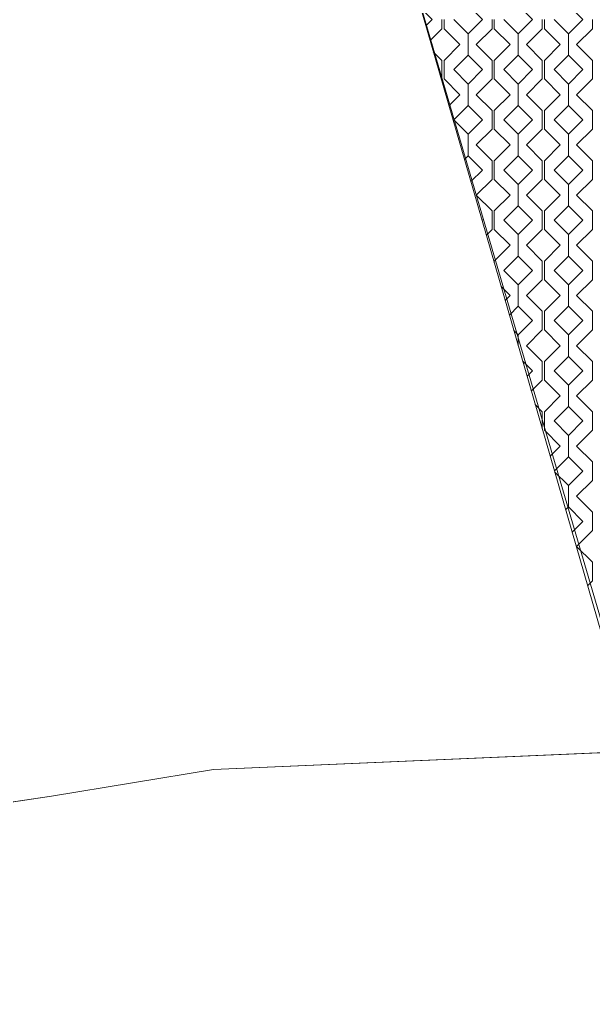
# Model space of a CAD drawing. Header units: millimetres. Extents: x -20794 to 71174, y -103753 to 30644.
# Drawn here: x -12647 to -8833, y 9197 to 15667 of the extents above; entities that cross this region are included whole.
import ezdxf

# ---------------------------------------------------------------- set-up
doc = ezdxf.new("R2010")
doc.units = ezdxf.units.MM
doc.header["$MEASUREMENT"] = 0
doc.layers.add('Местность - Рельеф', color=7, linetype='Continuous')
doc.layers.add('Местность - Рельеф_Ном._пера__1', color=7, linetype='Continuous', lineweight=13)
doc.layers.add('Местность - Рельеф_Ном._пера__102', color=7, linetype='Continuous', lineweight=5, true_color=0xcccccc)

# ---------------------------------------------------------------- blocks, each defined once
blk = doc.blocks.new('*X1')
at = {"layer": 'Местность - Рельеф_Ном._пера__102', "color": 254, "linetype": 'Continuous', "lineweight": 5, "true_color": 0xcccccc}
for p, q in [((-9982.045292, 15744.136064), (-9904.5602, 15666.651)), ((-9666.656835, 15762.0806), (-9571.2272, 15666.651)), ((-9333.323835, 15762.0806), (-9237.8942, 15666.651)), ((-8999.990835, 15762.0806), (-8904.5612, 15666.651)), ((-9904.5604, 15666.651), (-9947.303823, 15623.907845)), ((-9840.421, 15666.651), (-9840.421, 15604.907)), ((-9826.226, 15666.651), (-9826.226, 15604.907)), ((-9666.657, 15571.222), (-9762.086, 15666.651)), ((-9571.2274, 15666.651), (-9666.657, 15571.222)), ((-9507.088, 15666.651), (-9507.088, 15604.907)), ((-9492.893, 15666.651), (-9492.893, 15604.907)), ((-9333.324, 15571.222), (-9428.753, 15666.651)), ((-9237.8944, 15666.651), (-9333.324, 15571.222)), ((-9173.755, 15666.651), (-9173.755, 15604.907)), ((-9159.56, 15666.651), (-9159.56, 15604.907)), ((-8999.991, 15571.222), (-9095.42, 15666.651)), ((-8904.5614, 15666.651), (-8999.991, 15571.222)), ((-8840.422, 15666.651), (-8840.422, 15604.907)), ((-9840.421, 15604.907), (-9919.082943, 15526.245132)), ((-9721.304, 15499.985), (-9826.226, 15604.907)), ((-9507.088, 15604.907), (-9612.0101, 15499.985)), ((-9387.971, 15499.985), (-9492.893, 15604.907)), ((-9173.755, 15604.907), (-9278.6771, 15499.985)), ((-9054.638, 15499.985), (-9159.56, 15604.907)), ((-8840.422, 15604.907), (-8945.3441, 15499.985)), ((-9666.657, 15428.7476), (-9666.657, 15571.222)), ((-9666.656835, 15571.222), (-9666.656835, 15428.7476)), ((-9333.324, 15428.7476), (-9333.324, 15571.222)), ((-9333.323835, 15571.222), (-9333.323835, 15428.7476)), ((-8999.991, 15428.7476), (-8999.991, 15571.222)), ((-8999.990835, 15571.222), (-8999.990835, 15428.7476)), ((-9826.226, 15395.0625), (-9721.304, 15499.985)), ((-9612.0101, 15499.985), (-9507.088, 15395.0625)), ((-9492.893, 15395.0625), (-9387.971, 15499.985)), ((-9278.6771, 15499.985), (-9173.755, 15395.0625)), ((-9159.56, 15395.0625), (-9054.638, 15499.985)), ((-8945.3441, 15499.985), (-8840.422, 15395.0625)), ((-9897.738837, 15452.380556), (-9840.421, 15395.0625)), ((-9762.086, 15333.318165), (-9666.657, 15428.7478)), ((-9666.656835, 15428.7476), (-9571.2272, 15333.318)), ((-9428.753, 15333.318165), (-9333.324, 15428.7478)), ((-9333.323835, 15428.7476), (-9237.8942, 15333.318)), ((-9095.42, 15333.318165), (-8999.991, 15428.7478)), ((-8999.990835, 15428.7476), (-8904.5612, 15333.318)), ((-9840.421, 15395.0625), (-9840.421, 15333.318)), ((-9840.421, 15333.318), (-9840.421, 15271.574)), ((-9826.226, 15395.0625), (-9826.226, 15333.318)), ((-9826.226, 15333.318), (-9826.226, 15271.574)), ((-9666.657, 15237.889), (-9762.086, 15333.318)), ((-9571.2274, 15333.318), (-9666.657, 15237.889)), ((-9507.088, 15395.0625), (-9507.088, 15333.318)), ((-9507.088, 15333.318), (-9507.088, 15271.574)), ((-9492.893, 15395.0625), (-9492.893, 15333.318)), ((-9492.893, 15333.318), (-9492.893, 15271.574)), ((-9333.324, 15237.889), (-9428.753, 15333.318)), ((-9237.8944, 15333.318), (-9333.324, 15237.889)), ((-9173.755, 15395.0625), (-9173.755, 15333.318)), ((-9173.755, 15333.318), (-9173.755, 15271.574)), ((-9159.56, 15395.0625), (-9159.56, 15333.318)), ((-9159.56, 15333.318), (-9159.56, 15271.574)), ((-8999.991, 15237.889), (-9095.42, 15333.318)), ((-8904.5614, 15333.318), (-8999.991, 15237.889)), ((-8840.422, 15395.0625), (-8840.422, 15333.318)), ((-8840.422, 15333.318), (-8840.422, 15271.574)), ((-9840.421, 15271.574), (-9844.355552, 15267.639452)), ((-9721.304, 15166.652), (-9826.226, 15271.574)), ((-9507.088, 15271.574), (-9612.0101, 15166.652)), ((-9387.971, 15166.652), (-9492.893, 15271.574)), ((-9173.755, 15271.574), (-9278.6771, 15166.652)), ((-9054.638, 15166.652), (-9159.56, 15271.574)), ((-8840.422, 15271.574), (-8945.3441, 15166.652)), ((-9666.657, 15095.4146), (-9666.657, 15237.889)), ((-9666.656835, 15237.889), (-9666.656835, 15095.4146)), ((-9333.324, 15095.4146), (-9333.324, 15237.889)), ((-9333.323835, 15237.889), (-9333.323835, 15095.4146)), ((-8999.991, 15095.4146), (-8999.991, 15237.889)), ((-8999.990835, 15237.889), (-8999.990835, 15095.4146)), ((-9794.129883, 15093.82577), (-9721.304, 15166.652)), ((-9612.0101, 15166.652), (-9507.088, 15061.7295)), ((-9492.893, 15061.7295), (-9387.971, 15166.652)), ((-9278.6771, 15166.652), (-9173.755, 15061.7295)), ((-9159.56, 15061.7295), (-9054.638, 15166.652)), ((-8945.3441, 15166.652), (-8840.422, 15061.7295)), ((-9762.086, 14999.985165), (-9666.657, 15095.4148)), ((-9666.656835, 15095.4146), (-9571.2272, 14999.985)), ((-9428.753, 14999.985165), (-9333.324, 15095.4148)), ((-9333.323835, 15095.4146), (-9237.8942, 14999.985)), ((-9095.42, 14999.985165), (-8999.991, 15095.4148)), ((-8999.990835, 15095.4146), (-8904.5612, 14999.985)), ((-9507.088, 15061.7295), (-9507.088, 14999.985)), ((-9492.893, 15061.7295), (-9492.893, 14999.985)), ((-9173.755, 15061.7295), (-9173.755, 14999.985)), ((-9159.56, 15061.7295), (-9159.56, 14999.985)), ((-8840.422, 15061.7295), (-8840.422, 14999.985)), ((-9666.657, 14904.556), (-9762.086, 14999.985)), ((-9571.2274, 14999.985), (-9666.657, 14904.556)), ((-9507.088, 14999.985), (-9507.088, 14938.241)), ((-9492.893, 14999.985), (-9492.893, 14938.241)), ((-9333.324, 14904.556), (-9428.753, 14999.985)), ((-9237.8944, 14999.985), (-9333.324, 14904.556)), ((-9173.755, 14999.985), (-9173.755, 14938.241)), ((-9159.56, 14999.985), (-9159.56, 14938.241)), ((-8999.991, 14904.556), (-9095.42, 14999.985)), ((-8904.5614, 14999.985), (-8999.991, 14904.556)), ((-8840.422, 14999.985), (-8840.422, 14938.241)), ((-9666.657, 14762.0816), (-9666.657, 14904.556)), ((-9666.656835, 14904.556), (-9666.656835, 14762.0816)), ((-9507.088, 14938.241), (-9612.0101, 14833.319)), ((-9387.971, 14833.319), (-9492.893, 14938.241)), ((-9333.324, 14762.0816), (-9333.324, 14904.556)), ((-9333.323835, 14904.556), (-9333.323835, 14762.0816)), ((-9173.755, 14938.241), (-9278.6771, 14833.319)), ((-9054.638, 14833.319), (-9159.56, 14938.241)), ((-8999.991, 14762.0816), (-8999.991, 14904.556)), ((-8999.990835, 14904.556), (-8999.990835, 14762.0816)), ((-8840.422, 14938.241), (-8945.3441, 14833.319)), ((-9612.0101, 14833.319), (-9507.088, 14728.3965)), ((-9492.893, 14728.3965), (-9387.971, 14833.319)), ((-9278.6771, 14833.319), (-9173.755, 14728.3965)), ((-9159.56, 14728.3965), (-9054.638, 14833.319)), ((-8945.3441, 14833.319), (-8840.422, 14728.3965)), ((-9691.181533, 14737.557104), (-9666.657, 14762.0818)), ((-9666.656835, 14762.0816), (-9571.2272, 14666.652)), ((-9428.753, 14666.652165), (-9333.324, 14762.0818)), ((-9333.323835, 14762.0816), (-9237.8942, 14666.652)), ((-9095.42, 14666.652165), (-8999.991, 14762.0818)), ((-8999.990835, 14762.0816), (-8904.5612, 14666.652)), ((-9507.088, 14728.3965), (-9507.088, 14666.652)), ((-9492.893, 14728.3965), (-9492.893, 14666.652)), ((-9173.755, 14728.3965), (-9173.755, 14666.652)), ((-9159.56, 14728.3965), (-9159.56, 14666.652)), ((-8840.422, 14728.3965), (-8840.422, 14666.652)), ((-9571.2274, 14666.652), (-9648.394369, 14589.485516)), ((-9507.088, 14666.652), (-9507.088, 14604.908)), ((-9492.893, 14666.652), (-9492.893, 14604.908)), ((-9333.324, 14571.223), (-9428.753, 14666.652)), ((-9237.8944, 14666.652), (-9333.324, 14571.223)), ((-9173.755, 14666.652), (-9173.755, 14604.908)), ((-9159.56, 14666.652), (-9159.56, 14604.908)), ((-8999.991, 14571.223), (-9095.42, 14666.652)), ((-8904.5614, 14666.652), (-8999.991, 14571.223)), ((-8840.422, 14666.652), (-8840.422, 14604.908)), ((-9507.088, 14604.908), (-9612.0101, 14499.986)), ((-9387.971, 14499.986), (-9492.893, 14604.908)), ((-9333.324, 14428.7486), (-9333.324, 14571.223)), ((-9333.323835, 14571.223), (-9333.323835, 14428.7486)), ((-9173.755, 14604.908), (-9278.6771, 14499.986)), ((-9054.638, 14499.986), (-9159.56, 14604.908)), ((-8999.991, 14428.7486), (-8999.991, 14571.223)), ((-8999.990835, 14571.223), (-8999.990835, 14428.7486)), ((-8840.422, 14604.908), (-8945.3441, 14499.986)), ((-9612.0101, 14499.986), (-9507.088, 14395.0635)), ((-9492.893, 14395.0635), (-9387.971, 14499.986)), ((-9278.6771, 14499.986), (-9173.755, 14395.0635)), ((-9159.56, 14395.0635), (-9054.638, 14499.986)), ((-8945.3441, 14499.986), (-8840.422, 14395.0635)), ((-9428.753, 14333.319165), (-9333.324, 14428.7488)), ((-9333.323835, 14428.7486), (-9237.8942, 14333.319)), ((-9095.42, 14333.319165), (-8999.991, 14428.7488)), ((-8999.990835, 14428.7486), (-8904.5612, 14333.319)), ((-9507.088, 14395.0635), (-9507.088, 14333.319)), ((-9492.893, 14395.0635), (-9492.893, 14333.319)), ((-9173.755, 14395.0635), (-9173.755, 14333.319)), ((-9159.56, 14395.0635), (-9159.56, 14333.319)), ((-8840.422, 14395.0635), (-8840.422, 14333.319)), ((-9575.649758, 14337.741557), (-9571.2272, 14333.319)), ((-9571.2274, 14333.319), (-9573.666888, 14330.879527)), ((-9507.088, 14333.319), (-9507.088, 14271.575)), ((-9492.893, 14333.319), (-9492.893, 14271.575)), ((-9333.324, 14237.89), (-9428.753, 14333.319)), ((-9237.8944, 14333.319), (-9333.324, 14237.89)), ((-9173.755, 14333.319), (-9173.755, 14271.575)), ((-9159.56, 14333.319), (-9159.56, 14271.575)), ((-8999.991, 14237.89), (-9095.42, 14333.319)), ((-8904.5614, 14333.319), (-8999.991, 14237.89)), ((-8840.422, 14333.319), (-8840.422, 14271.575)), ((-9507.088, 14271.575), (-9545.446056, 14233.21698)), ((-9387.971, 14166.653), (-9492.893, 14271.575)), ((-9333.324, 14095.4156), (-9333.324, 14237.89)), ((-9333.323835, 14237.89), (-9333.323835, 14095.4156)), ((-9173.755, 14271.575), (-9278.6771, 14166.653)), ((-9054.638, 14166.653), (-9159.56, 14271.575)), ((-8999.991, 14095.4156), (-8999.991, 14237.89)), ((-8999.990835, 14237.89), (-8999.990835, 14095.4156)), ((-8840.422, 14271.575), (-8945.3441, 14166.653)), ((-9492.893, 14061.7305), (-9387.971, 14166.653)), ((-9278.6771, 14166.653), (-9173.755, 14061.7305)), ((-9159.56, 14061.7305), (-9054.638, 14166.653)), ((-8945.3441, 14166.653), (-8840.422, 14061.7305)), ((-9492.893, 14061.7305), (-9492.893, 14051.349014)), ((-9428.753, 13999.986165), (-9333.324, 14095.4158)), ((-9333.323835, 14095.4156), (-9237.8942, 13999.986)), ((-9173.755, 14061.7305), (-9173.755, 13999.986)), ((-9159.56, 14061.7305), (-9159.56, 13999.986)), ((-9095.42, 13999.986165), (-8999.991, 14095.4158)), ((-8999.990835, 14095.4156), (-8904.5612, 13999.986)), ((-8840.422, 14061.7305), (-8840.422, 13999.986)), ((-9333.324, 13904.557), (-9428.753, 13999.986)), ((-9237.8944, 13999.986), (-9333.324, 13904.557)), ((-9173.755, 13999.986), (-9173.755, 13938.242)), ((-9159.56, 13999.986), (-9159.56, 13938.242)), ((-8999.991, 13904.557), (-9095.42, 13999.986)), ((-8904.5614, 13999.986), (-8999.991, 13904.557)), ((-8840.422, 13999.986), (-8840.422, 13938.242)), ((-9173.755, 13938.242), (-9278.6771, 13833.32)), ((-9054.638, 13833.32), (-9159.56, 13938.242)), ((-8840.422, 13938.242), (-8945.3441, 13833.32)), ((-9387.971, 13833.32), (-9446.926768, 13892.275768)), ((-9333.324, 13762.0826), (-9333.324, 13904.557)), ((-9333.323835, 13904.557), (-9333.323835, 13762.0826)), ((-8999.991, 13762.0826), (-8999.991, 13904.557)), ((-8999.990835, 13904.557), (-8999.990835, 13762.0826)), ((-9420.493048, 13800.797797), (-9387.971, 13833.32)), ((-9278.6771, 13833.32), (-9173.755, 13728.3975)), ((-9159.56, 13728.3975), (-9054.638, 13833.32)), ((-8945.3441, 13833.32), (-8840.422, 13728.3975)), ((-9392.271978, 13703.134429), (-9333.324, 13762.0828)), ((-9333.323835, 13762.0826), (-9237.8942, 13666.653)), ((-9173.755, 13728.3975), (-9173.755, 13666.653)), ((-9159.56, 13728.3975), (-9159.56, 13666.653)), ((-9095.42, 13666.653165), (-8999.991, 13762.0828)), ((-8999.990835, 13762.0826), (-8904.5612, 13666.653)), ((-8840.422, 13728.3975), (-8840.422, 13666.653)), ((-9237.8944, 13666.653), (-9333.324, 13571.224)), ((-9173.755, 13666.653), (-9173.755, 13604.909)), ((-9159.56, 13666.653), (-9159.56, 13604.909)), ((-8999.991, 13571.224), (-9095.42, 13666.653)), ((-8904.5614, 13666.653), (-8999.991, 13571.224)), ((-8840.422, 13666.653), (-8840.422, 13604.909)), ((-9333.324, 13571.224), (-9362.620334, 13600.520334)), ((-9173.755, 13604.909), (-9278.6771, 13499.987)), ((-9054.638, 13499.987), (-9159.56, 13604.909)), ((-8840.422, 13604.909), (-8945.3441, 13499.987)), ((-9333.324, 13499.135846), (-9333.324, 13571.224)), ((-9333.323835, 13571.224), (-9333.323835, 13499.135275)), ((-8999.991, 13428.7496), (-8999.991, 13571.224)), ((-8999.990835, 13571.224), (-8999.990835, 13428.7496)), ((-9278.6771, 13499.987), (-9173.755, 13395.0645)), ((-9159.56, 13395.0645), (-9054.638, 13499.987)), ((-8945.3441, 13499.987), (-8840.422, 13395.0645)), ((-9304.719386, 13400.145161), (-9237.8942, 13333.32)), ((-9173.755, 13395.0645), (-9173.755, 13333.32)), ((-9159.56, 13395.0645), (-9159.56, 13333.32)), ((-9095.42, 13333.320165), (-8999.991, 13428.7498)), ((-8999.990835, 13428.7496), (-8904.5612, 13333.32)), ((-8840.422, 13395.0645), (-8840.422, 13333.32)), ((-9237.8944, 13333.32), (-9274.757434, 13296.457198)), ((-9173.755, 13333.32), (-9173.755, 13271.576)), ((-9159.56, 13333.32), (-9159.56, 13271.576)), ((-8999.991, 13237.891), (-9095.42, 13333.32)), ((-8904.5614, 13333.32), (-8999.991, 13237.891)), ((-8840.422, 13333.32), (-8840.422, 13271.576)), ((-9173.755, 13271.576), (-9246.536561, 13198.794509)), ((-9054.638, 13166.654), (-9159.56, 13271.576)), ((-8840.422, 13271.576), (-8945.3441, 13166.654)), ((-8999.991, 13095.4166), (-8999.991, 13237.891)), ((-8999.990835, 13237.891), (-8999.990835, 13095.4166)), ((-9159.56, 13061.7315), (-9054.638, 13166.654)), ((-8945.3441, 13166.654), (-8840.422, 13061.7315)), ((-9220.412913, 13108.38959), (-9173.755, 13061.7315)), ((-9095.42, 12999.987165), (-8999.991, 13095.4168)), ((-8999.990835, 13095.4166), (-8904.5612, 12999.987)), ((-9173.755, 13061.7315), (-9173.755, 12999.987)), ((-9159.56, 13061.7315), (-9159.56, 12999.987)), ((-8840.422, 13061.7315), (-8840.422, 12999.987)), ((-9173.755, 12999.987), (-9173.755, 12946.922678)), ((-9159.56, 12999.987), (-9159.56, 12938.243)), ((-8999.991, 12904.558), (-9095.42, 12999.987)), ((-8904.5614, 12999.987), (-8999.991, 12904.558)), ((-8840.422, 12999.987), (-8840.422, 12938.243)), ((-9054.638, 12833.321), (-9159.56, 12938.243)), ((-8999.991, 12762.0836), (-8999.991, 12904.558)), ((-8999.990835, 12904.558), (-8999.990835, 12762.0836)), ((-8840.422, 12938.243), (-8945.3441, 12833.321)), ((-9121.583508, 12766.375173), (-9054.638, 12833.321)), ((-8945.3441, 12833.321), (-8840.422, 12728.3985)), ((-9093.362424, 12668.711754), (-8999.991, 12762.0838)), ((-8999.990835, 12762.0836), (-8904.5612, 12666.654)), ((-8840.422, 12728.3985), (-8840.422, 12666.654)), ((-8999.991, 12571.225), (-9091.689971, 12662.923971)), ((-8904.5614, 12666.654), (-8999.991, 12571.225)), ((-8840.422, 12666.654), (-8840.422, 12604.91)), ((-8999.991, 12428.7506), (-8999.991, 12571.225)), ((-8999.990835, 12571.225), (-8999.990835, 12428.7506)), ((-8840.422, 12604.91), (-8945.3441, 12499.988)), ((-8945.3441, 12499.988), (-8840.422, 12395.0655)), ((-9018.63516, 12410.106516), (-8999.991, 12428.7508)), ((-8999.990835, 12428.7506), (-8904.5612, 12333.321)), ((-8840.422, 12395.0655), (-8840.422, 12333.321)), ((-8904.5614, 12333.321), (-8975.847979, 12262.034869)), ((-8840.422, 12333.321), (-8840.422, 12271.577)), ((-8840.422, 12271.577), (-8945.3441, 12166.655)), ((-8945.3441, 12166.655), (-8840.422, 12061.7325)), ((-8840.422, 12061.7325), (-8840.422, 11999.988)), ((-8840.422, 11999.988), (-8840.422, 11938.244)), ((-8840.422, 11938.244), (-8872.899673, 11905.766358))]:
    blk.add_line(p, q, dxfattribs=at)

msp = doc.modelspace()

# ---------------------------------------------------------------- linework, layer by layer
at = {"layer": 'Местность - Рельеф_Ном._пера__1', "color": 7, "linetype": 'Continuous', "lineweight": 13}
for p, q in [((-10298.8, 16839.3), (-8700.5, 11395.2)), ((-11357.6, 10685.7), (-8555.3, 10806.7)), ((-12434.9, 10507.3), (-11357.6, 10685.7)), ((-15472.7, 10059), (-12434.9, 10507.3))]:
    msp.add_line(p, q, dxfattribs=at)
at = {"layer": 'Местность - Рельеф_Ном._пера__1', "color": 7, "linetype": 'Continuous', "lineweight": 13, "flags": 128}
msp.add_lwpolyline([(-11201.1, 19480.6), (-10280.5, 16777.1), (-8555.3, 10806.7), (-6432.9, 10898.4), (-2247.8, 10663.4), (-2362.6, 10919.8), (-2361.2, 11119.8), (21278.3, 11161.8), (21278.3, 12068.3), (24747.6, 12068.3), (24747.6, 11768.3), (31807.4, 11768.3), (31907.6, 14903.8), (32137.3, 18525.9), (31420.5, 18676.8), (31076.4, 18711.5), (29894.8, 18811.1), (28679.4, 18877), (24956.4, 18963), (17007.1, 19022.9), (8149.7, 19232.4), (-1518.8, 19397.4)], close=True, dxfattribs=at)
msp.add_lwpolyline([(8938.3, -16375.2), (7911.2, -15227), (7258.2, -14497), (7143, -14368.2), (4925.9, -11889.6), (3930.2, -8762.6), (3766.2, -8247.6), (3548.5, -7563.8), (2391.2, -3929.5), (1792.8, -2047.2), (1551.4, -1287.6), (1518.8, -1185), (1404.4, -825.2), (-596.7, 5469.4), (-1046.4, 6884.2), (-2247.8, 10663.4), (-6371.4, 10895), (-6878, 10879.2), (-8555.3, 10806.7), (-11357.6, 10685.7), (-12434.9, 10507.3), (-15472.7, 10059), (-17656.9, 9736.8), (-11953.1, -25356.1, 0.007533)], format="xyb", dxfattribs=at)

# ---------------------------------------------------------------- block references
at = {"layer": 'Местность - Рельеф', "color": 7, "lineweight": 13}
msp.add_blockref('*X1', (0, 0), dxfattribs=at)

doc.saveas('drawing.dxf')
